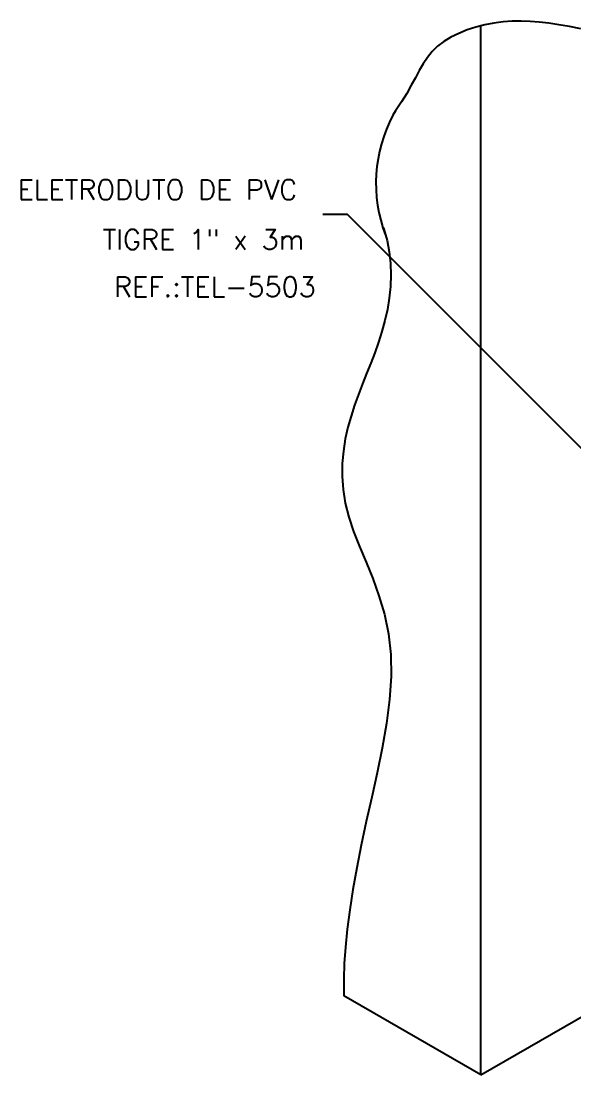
# Model space of a CAD drawing. Header units: millimetres. Extents: x -4973.8 to -4954.5, y -4694.7 to -4675.4.
# Drawn here: x -4973.81 to -4968.25, y -4685.95 to -4675.39 of the extents above; entities that cross this region are included whole.
import ezdxf

# ---------------------------------------------------------------- set-up
doc = ezdxf.new("R2010")
doc.units = ezdxf.units.MM
doc.header["$LTSCALE"] = 10
doc.layers.add('Termotécnica', color=7, linetype='Continuous')
doc.styles.add('r80', font='romans.shx')

msp = doc.modelspace()

# ---------------------------------------------------------------- linework, layer by layer
at = {"layer": 'Termotécnica', "color": 2}
msp.add_line((-4969.197, -4685.953), (-4969.197, -4675.439), dxfattribs=at)
at = {"layer": 'Termotécnica', "color": 2, "ltscale": 1.6}
for p, q in [((-4970.532, -4677.33), (-4970.782, -4677.33)), ((-4966.816, -4681.046), (-4970.532, -4677.33))]:
    msp.add_line(p, q, dxfattribs=at)
at = {"layer": 'Termotécnica', "color": 3}
for q in [(-4966.934, -4684.647), (-4970.571, -4685.16)]:
    msp.add_line((-4969.197, -4685.953), q, dxfattribs=at)
at = {"layer": 'Termotécnica', "color": 1}
for points in [[(-4968.195, -4675.468), (-4968.308, -4675.446), (-4968.414, -4675.427), (-4968.515, -4675.412), (-4968.611, -4675.4), (-4968.703, -4675.393), (-4968.794, -4675.39), (-4968.884, -4675.392), (-4968.974, -4675.399), (-4969.065, -4675.411), (-4969.157, -4675.428), (-4969.247, -4675.451), (-4969.334, -4675.479), (-4969.418, -4675.513), (-4969.496, -4675.551), (-4969.568, -4675.595), (-4969.631, -4675.643), (-4969.685, -4675.696), (-4969.732, -4675.755), (-4969.775, -4675.818), (-4969.814, -4675.886), (-4969.853, -4675.958), (-4969.894, -4676.034), (-4969.94, -4676.115), (-4969.991, -4676.201), (-4970.051, -4676.291), (-4970.078, -4676.332)], [(-4970.177, -4677.459), (-4970.17, -4677.477), (-4970.137, -4677.59), (-4970.115, -4677.703), (-4970.102, -4677.819), (-4970.098, -4677.934), (-4970.103, -4678.05), (-4970.115, -4678.166), (-4970.134, -4678.28), (-4970.158, -4678.392), (-4970.188, -4678.502), (-4970.223, -4678.61), (-4970.26, -4678.715), (-4970.3, -4678.819), (-4970.342, -4678.923), (-4970.383, -4679.026), (-4970.424, -4679.132), (-4970.462, -4679.239), (-4970.498, -4679.349), (-4970.529, -4679.462), (-4970.556, -4679.579), (-4970.575, -4679.7), (-4970.586, -4679.825), (-4970.588, -4679.954), (-4970.578, -4680.086), (-4970.557, -4680.223), (-4970.521, -4680.363), (-4970.472, -4680.508), (-4970.412, -4680.658), (-4970.347, -4680.815), (-4970.28, -4680.979), (-4970.218, -4681.152), (-4970.163, -4681.336), (-4970.122, -4681.531), (-4970.098, -4681.738), (-4970.096, -4681.959), (-4970.112, -4682.191), (-4970.143, -4682.432), (-4970.185, -4682.677), (-4970.236, -4682.924), (-4970.29, -4683.171), (-4970.345, -4683.414), (-4970.396, -4683.65), (-4970.441, -4683.878), (-4970.479, -4684.094), (-4970.511, -4684.3), (-4970.536, -4684.493), (-4970.554, -4684.672), (-4970.566, -4684.838), (-4970.572, -4684.989), (-4970.572, -4685.123), (-4970.571, -4685.16)]]:
    msp.add_lwpolyline(points, dxfattribs=at)
msp.add_arc((-4968.778, -4677.017), 1.47, 152.2132, 200.6587, dxfattribs=at)

# ---------------------------------------------------------------- texts
at = {"layer": 'Termotécnica', "color": 2, "ltscale": 12.5, "style": 'r80'}
for s, p in [('ELETRODUTO DE PVC', (-4973.841, -4677.18)), ('TIGRE 1" x 3m', (-4972.99, -4677.68)), ('REF.:TEL-5503', (-4972.874, -4678.154))]:
    msp.add_text(s, height=0.2, dxfattribs=at).set_placement(p)

doc.saveas('drawing.dxf')
